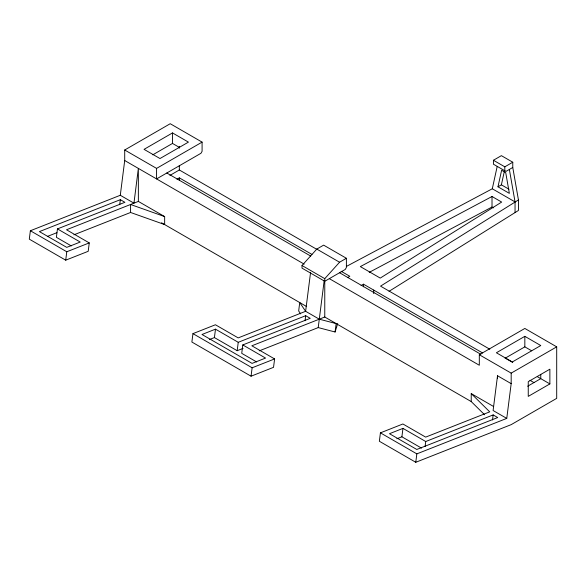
<?xml version="1.0" encoding="UTF-8"?>
<svg xmlns="http://www.w3.org/2000/svg" width="586" height="586" viewBox="0 0 586 586"><rect width="100%" height="100%" fill="white"/><g stroke="black" fill="none" stroke-linecap="round" stroke-linejoin="round"><path stroke-width="0.88" d="M138.362 201.416L138.362 168.402L133.945 203.159L120.291 195.277L30.369 230.745L29.3 239.147L65.72 260.177L88.2 251.306L89.262 242.904L66.504 229.763L138.362 201.416L164.651 216.593L164.651 224.577L130.575 212.476L73.895 234.832M57.457 228.906L80.216 242.047L66.731 247.373L39.416 231.602L120.342 199.68L124.899 202.302L57.457 228.906L56.388 237.315L71.302 245.922M65.72 260.177L66.782 251.768L89.262 242.904M120.291 195.277L124.708 160.52L124.708 150.001L170.226 123.719L202.089 142.12L202.089 151.32L200.954 153.29L156.572 178.913L156.572 168.402L202.089 142.12M119.705 204.719L120.342 199.68M259.21 350.868L318.22 327.589L335.082 331.998L336.152 323.589L319.282 319.187L305.628 311.298L238.187 337.902L215.428 324.761L192.948 333.632L191.878 342.034L251.057 376.197L273.537 367.334L274.607 358.932L251.841 345.791L324.769 317.019L471.232 401.578L484.629 414.8M209.356 339.565L214.417 337.573L215.487 329.164L238.246 342.305L305.687 315.7L310.236 318.33L242.794 344.934L241.725 353.336L256.639 361.95M214.417 337.573L237.176 350.706L238.246 342.305M251.057 376.197L252.126 367.796L274.607 358.932M310.543 272.637L305.628 311.298L299.732 302.566L298.67 310.968L300.633 313.884M305.042 320.747L305.687 315.7M318.22 327.589L324.197 280.518M471.232 401.578L471.232 393.602L489.735 411.848L425.663 437.119L402.904 423.978L380.424 432.849L379.354 441.251L415.774 462.281L511.182 424.645L556.7 398.363L556.7 346.853L524.836 328.453L479.311 354.735L479.311 365.246L329.325 278.65M396.832 438.782L401.893 436.79L402.963 428.381L425.722 441.522L493.163 414.917L497.712 417.547L416.785 449.469L389.47 433.706L402.963 428.381M415.774 462.281L416.844 453.872L506.758 418.404L511.182 383.647L511.182 373.128L556.7 346.853M425.077 446.569L425.722 441.522M511.182 383.647L497.521 375.758L493.104 410.522L506.758 418.404M492.518 419.964L493.163 414.917M346.392 266.432L492.291 188.773L497.192 166.453M497.983 186.802L501.616 170.24L505.718 172.606L509.359 193.365L497.983 186.802L501.382 184.832L504.253 171.764M335.082 331.998L337.712 323.501M302.01 265.509L316.806 249.087L323.633 245.138L346.392 258.28L346.392 267.48L345.257 269.45L324.769 281.28L302.01 268.139L302.01 265.509L324.769 278.65L324.769 317.019M324.769 278.65L339.565 262.228L346.392 258.28M512.772 167.479L505.945 171.42L493.427 164.197L493.427 160.256L501.389 155.656L512.772 162.227L512.772 167.479L518.442 199.951L380.534 286.144L489.801 349.227M389.038 291.33L518.442 210.462L518.442 199.951M172.504 132.919L144.053 149.349L159.985 158.542L188.436 142.12L172.504 132.919L172.504 143.431L152.748 154.843M169.925 175.412L179.331 169.977L317.099 249.519M176.972 179.228L179.331 177.866L311.942 254.419M493.427 160.256L504.81 166.827L512.772 162.227M347.447 277.647L349.805 276.284L341.14 271.281M361.101 285.536L363.466 284.173L482.637 352.97M524.836 336.335L496.386 352.765L512.318 361.965L540.768 345.535L524.836 336.335L524.836 346.853L505.081 358.258M527.642 386.233L540.768 378.651L540.768 374.322M549.873 383.911L528.25 396.392L528.25 381.676L549.873 369.187L549.873 383.911L537.303 376.652M492.013 196.5L360.331 266.593L380.248 278.094L501.667 202.067L492.013 196.5L492.013 207.012L493.5 207.869M369.217 272.373L492.013 207.012M47.62 236.348L56.893 232.686M215.487 329.164L201.994 334.489L252.068 363.393L265.553 358.075L242.794 344.934M237.176 350.706L243.08 348.384M164.651 216.593L130.575 204.492L130.575 212.476M501.382 184.832L508.97 189.212M492.291 188.773L515.05 201.906L515.05 212.425M172.504 143.431L179.331 147.379M524.836 346.853L531.663 350.794M316.806 249.087L339.565 262.228M505.63 358.368L512.757 362.478M529.993 380.314L533.941 382.592M166.812 173.002L310.734 256.089M339.565 272.739L480.842 354.303M124.708 150.001L156.572 168.402M479.311 354.735L511.182 373.128M124.708 160.52L304.193 264.14M471.232 393.602L493.654 406.545M161.524 222.768L306.566 306.507M401.893 436.79L421.51 448.114M30.369 230.745L66.782 251.768M380.424 432.849L416.844 453.872M192.948 333.632L252.126 367.796M509.359 169.449L515.05 201.906M504.81 166.827L504.81 170.768M497.521 375.758L497.521 378.439M373.707 290.085L373.707 293.586M363.466 284.173L363.466 286.796M179.331 146.354L179.331 148.17M179.331 165.435L179.331 169.977M179.331 177.866L179.331 180.488"/></g></svg>
